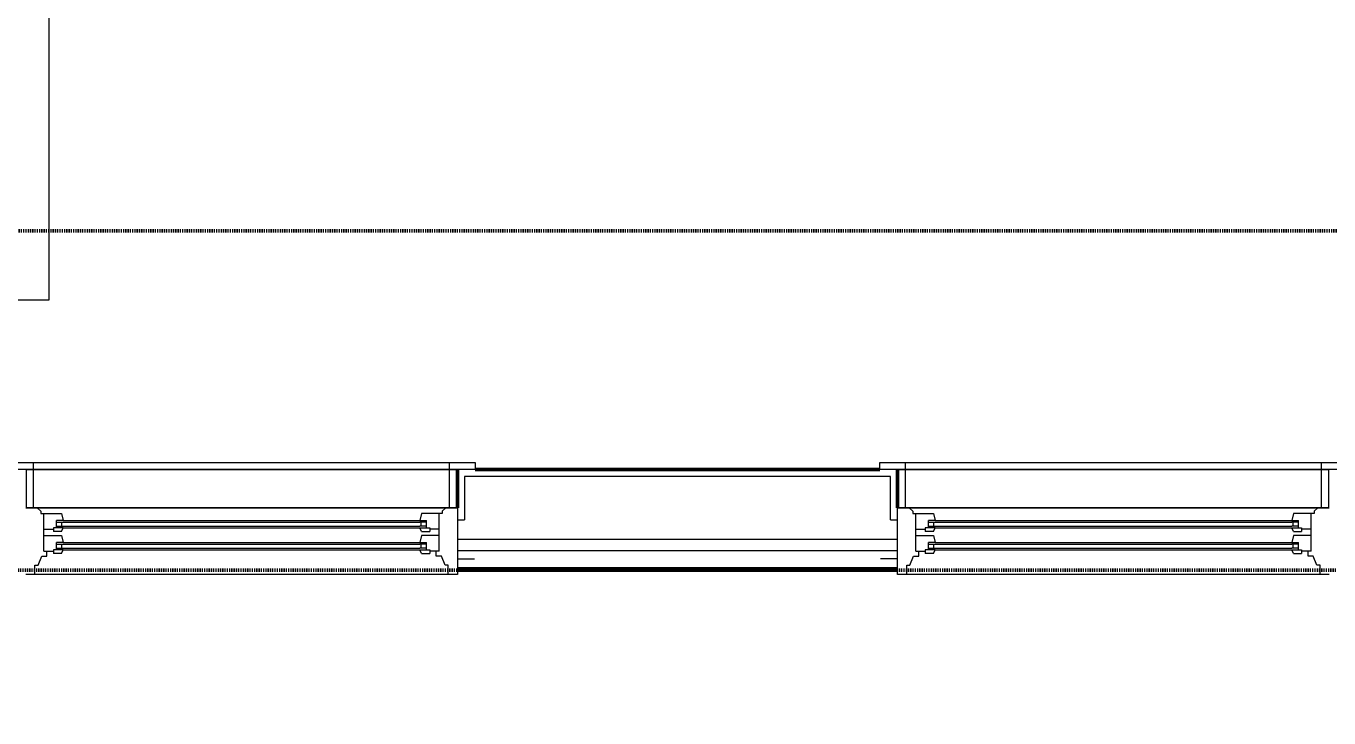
# Model space of a CAD drawing. Header units: inches. Extents: x -4217 to -1814, y 9706 to 12425.
# Drawn here: x -3674.5 to -3559.7, y 9967.2 to 10028.1 of the extents above; entities that cross this region are included whole.
import ezdxf

# ---------------------------------------------------------------- set-up
doc = ezdxf.new("R2010")
doc.units = ezdxf.units.IN
doc.header["$MEASUREMENT"] = 0
doc.linetypes.add('Dash 1_16_', pattern=[0.125, 0.0625, -0.0625])
for name, color, linetype, lineweight in [('A-ANNO-DIMS', 211, 'Continuous', 9), ('A-ANNO-DIMS-96', 211, 'Continuous', 9), ('A-GLAZ-3', 7, 'Continuous', 9), ('A-GLAZ-4', 50, 'Continuous', 20), ('A-WALL-3', 250, 'Continuous', 50), ('A-WALL-4', 10, 'Continuous', 13), ('C-PROP-LINE-2', 91, 'Dash 1_16_', 50), ('I-FURN-1', 7, 'Continuous', 9)]:
    doc.layers.add(name, color=color, linetype=linetype, lineweight=lineweight)
doc.styles.add('Century Gothic', font='ufonts.com_century-gothic.ttf', dxfattribs={"height": 9})
doc.dimstyles.new('OD__1_8__Tol__', dxfattribs={"dimscale": 12, "dimtxt": 9.397514, "dimasz": 1, "dimexe": 0.75, "dimexo": 0.5, "dimgap": 0.125, "dimtad": 1, "dimdec": 3, "dimrnd": 0.125, "dimzin": 3, "dimdsep": 46, "dimlunit": 4, "dimtxsty": 'Century Gothic', "dimblk1": 'OBLIQUE', "dimblk2": 'OBLIQUE', "dimsah": 1, "dimcen": 0.09, "dimdle": 0.75, "dimazin": 0, "dimtfac": 1, "dimtdec": 4, "dimtix": 1, "dimtmove": 0, "dimatfit": 3, "dimfxl": 1, "dimtvp": 1, "dimtfill": 1, "dimfrac": 2, "dimtolj": 1, "dimtzin": 0, "dimarcsym": 2})

# ---------------------------------------------------------------- blocks, each defined once
blk = doc.blocks.new('DIMBLOCK15-FLOOR PLAN - 2ND FLOOR')
at = {"layer": 'A-ANNO-DIMS-96'}
for p, q in [((-3338.72, 9982.44), (-3338.72, 9817.41)), ((-3338.72, 9826.41), (-3338.72, 9982.44)), ((-3857.97, 9978.63), (-3857.97, 9817.41)), ((-3857.97, 9826.41), (-3857.97, 9978.63)), ((-3866.97, 9826.41), (-3338.72, 9826.41))]:
    blk.add_line(p, q, dxfattribs=at)
at = {"layer": 'A-ANNO-DIMS-96', "lineweight": 50}
for p, q in [((-3857.97, 9826.41), (-3851.97, 9832.41)), ((-3338.72, 9826.41), (-3332.72, 9832.41)), ((-3857.97, 9826.41), (-3863.97, 9820.41)), ((-3338.72, 9826.41), (-3344.72, 9820.41))]:
    blk.add_line(p, q, dxfattribs=at)
at = {"layer": 'A-ANNO-DIMS-96', "color": 0, "insert": (-3629.08, 9839.44), "char_height": 9, "width": 73.7481, "attachment_point": 1, "line_spacing_factor": 0.984502, "style": 'Century Gothic', "bg_fill": 3, "box_fill_scale": 1.25, "bg_fill_color": 256, "bg_fill_true_color": 13158600, "bg_fill_transparency": 0}
blk.add_mtext('43\' - 3 1/4"', dxfattribs=at)
blk = doc.blocks.new('_Oblique')
at = {"color": 0, "linetype": 'ByBlock', "lineweight": -2}
blk.add_line((-0.5, -0.5), (0.5, 0.5), dxfattribs=at)

msp = doc.modelspace()

# ---------------------------------------------------------------- linework, layer by layer
at = {"layer": 'A-GLAZ-3'}
for p, q in [((-3676.09796, 9989.6894), (-3634.94952, 9989.6894)), ((-3634.94952, 9989.0644), (-3676.09796, 9989.0644)), ((-3674.47296, 9989.0644), (-3636.57452, 9989.0644)), ((-3673.84796, 9989.0644), (-3673.84796, 9989.6894)), ((-3637.19952, 9989.0644), (-3637.19952, 9989.6894)), ((-3634.94952, 9989.6894), (-3634.94952, 9989.0644)), ((-3599.29796, 9989.6894), (-3558.14952, 9989.6894)), ((-3599.29796, 9989.0644), (-3599.29796, 9989.6894)), ((-3558.14952, 9989.0644), (-3599.29796, 9989.0644)), ((-3597.67296, 9989.0644), (-3559.77452, 9989.0644)), ((-3597.04796, 9989.0644), (-3597.04796, 9989.6894)), ((-3560.39952, 9989.0644), (-3560.39952, 9989.6894))]:
    msp.add_line(p, q, dxfattribs=at)
at = {"layer": 'A-WALL-3'}
msp.add_line((-3599.29796, 9989.0644), (-3634.94952, 9989.0644), dxfattribs=at)
at = {"layer": 'C-PROP-LINE-2'}
msp.add_line((-2099.26202, 10010.0894), (-3832.16202, 10010.0894), dxfattribs=at)
at = {"layer": 'I-FURN-1'}
for p, q in [((-3672.49716, 10051.99364), (-3672.49716, 10003.99364)), ((-3672.49716, 10003.99364), (-3676.49716, 10003.99364))]:
    msp.add_line(p, q, dxfattribs=at)

# ---------------------------------------------------------------- dimensions: what is measured, and where the dimension line sits
at = {"layer": 'A-ANNO-DIMS'}
dim = msp.add_linear_dim(base=(-3338.72374, 9826.40632), p1=(-3857.97374, 9984.6269), p2=(-3338.72374, 9988.4394), dimstyle='OD__1_8__Tol__', override={"dimpost": '<>', "dimfxl": 519.263996}, dxfattribs=at)
dim.commit()
dim.dimension.update_dxf_attribs({"geometry": 'DIMBLOCK15-FLOOR PLAN - 2ND FLOOR', "text_midpoint": (-3598.34874, 9833.13133)})

# ---------------------------------------------------------------- next in the draw order: linework, layer by layer
at = {"layer": 'A-GLAZ-3'}
for p, q in [((-3674.47296, 9985.6894), (-3674.47296, 9989.0644)), ((-3673.84796, 9985.6894), (-3673.84796, 9989.0644)), ((-3637.19952, 9985.6894), (-3637.19952, 9989.0644)), ((-3636.57452, 9989.0644), (-3636.57452, 9985.6894)), ((-3597.67296, 9985.6894), (-3597.67296, 9989.0644)), ((-3597.04796, 9985.6894), (-3597.04796, 9989.0644)), ((-3560.39952, 9985.6894), (-3560.39952, 9989.0644)), ((-3559.77452, 9989.0644), (-3559.77452, 9985.6894)), ((-3636.57452, 9985.6894), (-3674.47296, 9985.6894)), ((-3559.77452, 9985.6894), (-3597.67296, 9985.6894)), ((-3671.81671, 9984.4394), (-3671.22296, 9984.4394)), ((-3671.34796, 9984.0644), (-3671.34796, 9984.4394)), ((-3671.22296, 9984.5644), (-3639.82452, 9984.5644)), ((-3671.22296, 9984.4394), (-3639.82452, 9984.4394)), ((-3639.23077, 9984.4394), (-3639.82452, 9984.4394)), ((-3639.69952, 9984.0644), (-3639.69952, 9984.4394)), ((-3595.01671, 9984.4394), (-3594.42296, 9984.4394)), ((-3594.54796, 9984.0644), (-3594.54796, 9984.4394)), ((-3594.42296, 9984.5644), (-3563.02452, 9984.5644)), ((-3594.42296, 9984.4394), (-3563.02452, 9984.4394)), ((-3562.43077, 9984.4394), (-3563.02452, 9984.4394)), ((-3562.89952, 9984.0644), (-3562.89952, 9984.4394)), ((-3671.81671, 9984.0644), (-3671.22296, 9984.0644)), ((-3671.22296, 9984.0644), (-3639.82452, 9984.0644)), ((-3671.22296, 9983.9394), (-3639.82452, 9983.9394)), ((-3639.23077, 9984.0644), (-3639.82452, 9984.0644)), ((-3595.01671, 9984.0644), (-3594.42296, 9984.0644)), ((-3594.42296, 9984.0644), (-3563.02452, 9984.0644)), ((-3594.42296, 9983.9394), (-3563.02452, 9983.9394)), ((-3562.43077, 9984.0644), (-3563.02452, 9984.0644)), ((-3671.81671, 9982.5019), (-3671.22296, 9982.5019)), ((-3671.81671, 9982.1269), (-3671.22296, 9982.1269)), ((-3671.34796, 9982.1269), (-3671.34796, 9982.5019)), ((-3671.22296, 9982.6269), (-3639.82452, 9982.6269)), ((-3671.22296, 9982.5019), (-3639.82452, 9982.5019)), ((-3671.22296, 9982.1269), (-3639.82452, 9982.1269)), ((-3671.22296, 9982.0019), (-3639.82452, 9982.0019)), ((-3639.23077, 9982.5019), (-3639.82452, 9982.5019)), ((-3639.23077, 9982.1269), (-3639.82452, 9982.1269)), ((-3639.69952, 9982.1269), (-3639.69952, 9982.5019)), ((-3595.01671, 9982.5019), (-3594.42296, 9982.5019)), ((-3595.01671, 9982.1269), (-3594.42296, 9982.1269)), ((-3594.54796, 9982.1269), (-3594.54796, 9982.5019)), ((-3594.42296, 9982.6269), (-3563.02452, 9982.6269)), ((-3594.42296, 9982.5019), (-3563.02452, 9982.5019)), ((-3594.42296, 9982.1269), (-3563.02452, 9982.1269)), ((-3594.42296, 9982.0019), (-3563.02452, 9982.0019)), ((-3562.43077, 9982.5019), (-3563.02452, 9982.5019)), ((-3562.43077, 9982.1269), (-3563.02452, 9982.1269)), ((-3562.89952, 9982.1269), (-3562.89952, 9982.5019))]:
    msp.add_line(p, q, dxfattribs=at)
at = {"layer": 'A-GLAZ-4'}
for p, q in [((-3674.53546, 9985.6894), (-3636.51202, 9985.6894)), ((-3673.19171, 9985.40924), (-3673.52559, 9985.6894)), ((-3673.19171, 9985.40924), (-3673.19171, 9985.1894)), ((-3637.85577, 9985.40924), (-3637.52189, 9985.6894)), ((-3637.85577, 9985.40924), (-3637.85577, 9985.1894)), ((-3636.51202, 9985.6894), (-3636.51202, 9979.8144)), ((-3597.73546, 9985.6894), (-3559.71202, 9985.6894)), ((-3597.73546, 9979.8144), (-3597.73546, 9985.6894)), ((-3596.39171, 9985.40924), (-3596.72559, 9985.6894)), ((-3596.39171, 9985.40924), (-3596.39171, 9985.1894)), ((-3561.05577, 9985.40924), (-3560.72189, 9985.6894)), ((-3561.05577, 9985.40924), (-3561.05577, 9985.1894)), ((-3673.19171, 9985.1894), (-3671.37921, 9985.1894)), ((-3672.94171, 9981.8769), (-3672.94171, 9985.1894)), ((-3671.81671, 9983.9394), (-3671.81671, 9984.5644)), ((-3671.22296, 9984.5644), (-3671.81671, 9984.5644)), ((-3671.37921, 9985.1894), (-3671.22296, 9984.5644)), ((-3639.66827, 9985.1894), (-3639.82452, 9984.5644)), ((-3639.82452, 9984.5644), (-3639.23077, 9984.5644)), ((-3637.85577, 9985.1894), (-3639.66827, 9985.1894)), ((-3639.23077, 9983.9394), (-3639.23077, 9984.5644)), ((-3638.10577, 9981.8769), (-3638.10577, 9985.1894)), ((-3596.39171, 9985.1894), (-3594.57921, 9985.1894)), ((-3596.14171, 9981.8769), (-3596.14171, 9985.1894)), ((-3595.01671, 9983.9394), (-3595.01671, 9984.5644)), ((-3594.42296, 9984.5644), (-3595.01671, 9984.5644)), ((-3594.57921, 9985.1894), (-3594.42296, 9984.5644)), ((-3562.86827, 9985.1894), (-3563.02452, 9984.5644)), ((-3563.02452, 9984.5644), (-3562.43077, 9984.5644)), ((-3561.05577, 9985.1894), (-3562.86827, 9985.1894)), ((-3562.43077, 9983.9394), (-3562.43077, 9984.5644)), ((-3561.30577, 9981.8769), (-3561.30577, 9985.1894)), ((-3672.94171, 9983.8144), (-3672.09796, 9983.8144)), ((-3672.94171, 9983.2519), (-3671.37921, 9983.2519)), ((-3672.09796, 9983.9394), (-3672.09796, 9983.59565)), ((-3671.22608, 9983.9394), (-3672.09796, 9983.9394)), ((-3671.37921, 9983.59565), (-3672.09796, 9983.59565)), ((-3671.37921, 9983.59565), (-3671.22608, 9983.9394)), ((-3671.37921, 9983.2519), (-3671.22296, 9982.6269)), ((-3639.66827, 9983.2519), (-3639.82452, 9982.6269)), ((-3639.66827, 9983.59565), (-3639.82139, 9983.9394)), ((-3639.82139, 9983.9394), (-3638.94952, 9983.9394)), ((-3639.66827, 9983.59565), (-3638.94952, 9983.59565)), ((-3638.10577, 9983.2519), (-3639.66827, 9983.2519)), ((-3638.94952, 9983.9394), (-3638.94952, 9983.59565)), ((-3638.10577, 9983.8144), (-3638.94952, 9983.8144)), ((-3596.14171, 9983.8144), (-3595.29796, 9983.8144)), ((-3596.14171, 9983.2519), (-3594.57921, 9983.2519)), ((-3595.29796, 9983.9394), (-3595.29796, 9983.59565)), ((-3594.42608, 9983.9394), (-3595.29796, 9983.9394)), ((-3594.57921, 9983.59565), (-3595.29796, 9983.59565)), ((-3594.57921, 9983.59565), (-3594.42608, 9983.9394)), ((-3594.57921, 9983.2519), (-3594.42296, 9982.6269)), ((-3562.86827, 9983.2519), (-3563.02452, 9982.6269)), ((-3562.86827, 9983.59565), (-3563.02139, 9983.9394)), ((-3563.02139, 9983.9394), (-3562.14952, 9983.9394)), ((-3562.86827, 9983.59565), (-3562.14952, 9983.59565)), ((-3561.30577, 9983.2519), (-3562.86827, 9983.2519)), ((-3562.14952, 9983.9394), (-3562.14952, 9983.59565)), ((-3561.30577, 9983.8144), (-3562.14952, 9983.8144)), ((-3672.09796, 9982.0019), (-3672.09796, 9981.65815)), ((-3671.22608, 9982.0019), (-3672.09796, 9982.0019)), ((-3671.81671, 9982.0019), (-3671.81671, 9982.6269)), ((-3671.22296, 9982.6269), (-3671.81671, 9982.6269)), ((-3671.37921, 9981.65815), (-3671.22608, 9982.0019)), ((-3639.82452, 9982.6269), (-3639.23077, 9982.6269)), ((-3639.66827, 9981.65815), (-3639.82139, 9982.0019)), ((-3639.82139, 9982.0019), (-3638.94952, 9982.0019)), ((-3639.23077, 9982.0019), (-3639.23077, 9982.6269)), ((-3638.94952, 9982.0019), (-3638.94952, 9981.65815)), ((-3595.29796, 9982.0019), (-3595.29796, 9981.65815)), ((-3594.42608, 9982.0019), (-3595.29796, 9982.0019)), ((-3595.01671, 9982.0019), (-3595.01671, 9982.6269)), ((-3594.42296, 9982.6269), (-3595.01671, 9982.6269)), ((-3594.57921, 9981.65815), (-3594.42608, 9982.0019)), ((-3563.02452, 9982.6269), (-3562.43077, 9982.6269)), ((-3562.86827, 9981.65815), (-3563.02139, 9982.0019)), ((-3563.02139, 9982.0019), (-3562.14952, 9982.0019)), ((-3562.43077, 9982.0019), (-3562.43077, 9982.6269)), ((-3562.14952, 9982.0019), (-3562.14952, 9981.65815)), ((-3673.44827, 9980.6269), (-3673.12921, 9981.4394)), ((-3673.12921, 9981.4394), (-3672.66046, 9981.4394)), ((-3672.94171, 9981.8769), (-3672.09796, 9981.8769)), ((-3672.66046, 9981.4394), (-3672.66046, 9981.8769)), ((-3671.37921, 9981.65815), (-3672.09796, 9981.65815)), ((-3639.66827, 9981.65815), (-3638.94952, 9981.65815)), ((-3638.10577, 9981.8769), (-3638.94952, 9981.8769)), ((-3638.38702, 9981.4394), (-3638.38702, 9981.8769)), ((-3637.91827, 9981.4394), (-3638.38702, 9981.4394)), ((-3637.5992, 9980.6269), (-3637.91827, 9981.4394)), ((-3636.51202, 9981.1894), (-3635.01202, 9981.1894)), ((-3597.73546, 9981.1894), (-3599.23546, 9981.1894)), ((-3596.64827, 9980.6269), (-3596.32921, 9981.4394)), ((-3596.32921, 9981.4394), (-3595.86046, 9981.4394)), ((-3596.14171, 9981.8769), (-3595.29796, 9981.8769)), ((-3595.86046, 9981.4394), (-3595.86046, 9981.8769)), ((-3594.57921, 9981.65815), (-3595.29796, 9981.65815)), ((-3562.86827, 9981.65815), (-3562.14952, 9981.65815)), ((-3561.30577, 9981.8769), (-3562.14952, 9981.8769)), ((-3561.58702, 9981.4394), (-3561.58702, 9981.8769)), ((-3561.11827, 9981.4394), (-3561.58702, 9981.4394)), ((-3560.7992, 9980.6269), (-3561.11827, 9981.4394)), ((-3636.51202, 9979.8144), (-3674.53546, 9979.8144)), ((-3673.72296, 9980.6269), (-3673.44827, 9980.6269)), ((-3673.72296, 9979.8144), (-3673.72296, 9980.6269)), ((-3637.32452, 9980.6269), (-3637.5992, 9980.6269)), ((-3637.32452, 9979.8144), (-3637.32452, 9980.6269)), ((-3559.71202, 9979.8144), (-3597.73546, 9979.8144)), ((-3596.92296, 9980.6269), (-3596.64827, 9980.6269)), ((-3596.92296, 9979.8144), (-3596.92296, 9980.6269)), ((-3560.52452, 9980.6269), (-3560.7992, 9980.6269)), ((-3560.52452, 9979.8144), (-3560.52452, 9980.6269))]:
    msp.add_line(p, q, dxfattribs=at)
at = {"layer": 'A-WALL-3'}
for p, q in [((-3636.51202, 9989.0644), (-3636.51202, 9985.6894)), ((-3597.73546, 9985.6894), (-3597.73546, 9989.0644)), ((-3636.51202, 9980.1894), (-3597.73546, 9980.1894))]:
    msp.add_line(p, q, dxfattribs=at)
at = {"layer": 'A-WALL-4'}
for p, q in [((-3635.88702, 9988.4394), (-3635.88702, 9984.6269)), ((-3598.36046, 9988.4394), (-3635.88702, 9988.4394)), ((-3598.36046, 9984.6269), (-3598.36046, 9988.4394)), ((-3636.51202, 9984.6269), (-3635.88702, 9984.6269)), ((-3598.36046, 9984.6269), (-3597.73546, 9984.6269)), ((-3636.51202, 9982.9394), (-3597.73546, 9982.9394)), ((-3636.51202, 9981.9394), (-3597.73546, 9981.9394)), ((-3636.51202, 9980.4394), (-3597.73546, 9980.4394))]:
    msp.add_line(p, q, dxfattribs=at)
at = {"layer": 'C-PROP-LINE-2'}
msp.add_line((-2636.92374, 9980.1894), (-3860.72374, 9980.1894), dxfattribs=at)

doc.saveas('drawing.dxf')
